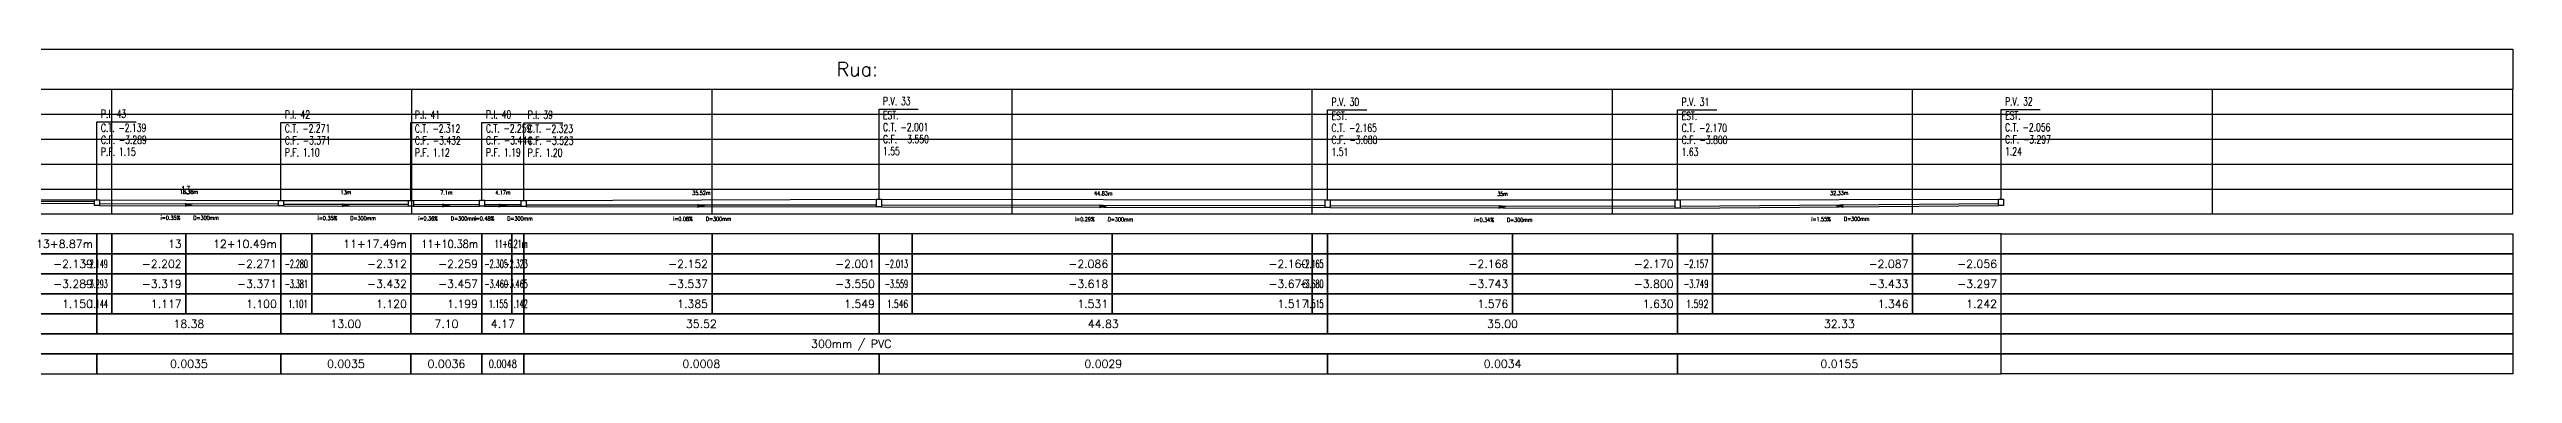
# Model space of a CAD drawing. Extents: x -6997814 to 14282083, y -16 to 289481930.
# Drawn here: x 363432.6 to 363678.8, y 7352583.6 to 7352616.1 of the extents above; entities that cross this region are included whole.
import ezdxf
from ezdxf.enums import TextEntityAlignment as Align

# ---------------------------------------------------------------- set-up
doc = ezdxf.new("R2010")
doc.units = 0
doc.header["$LTSCALE"] = 6.5
for name, color, linetype in [('PS_IND_COMPRIMENTO', 7, 'CONTINUOUS'), ('PS_IND_DIAMETRO', 7, 'CONTINUOUS'), ('PS_IND_FLUXO', 3, 'CONTINUOUS'), ('PS_IND_INCLINACAO', 7, 'CONTINUOUS'), ('PS_PERFIL_CAIXAS', 7, 'CONTINUOUS'), ('PS_PERFIL_COTA_LIN', 7, 'CONTINUOUS'), ('PS_PERFIL_COTA_TXT', 5, 'CONTINUOUS'), ('PS_PERFIL_GRADE', 8, 'CONTINUOUS'), ('PS_PERFIL_TERRENO', 3, 'CONTINUOUS'), ('PS_PERFIL_TITULOS', 5, 'CONTINUOUS'), ('PS_PERFIL_TUBO', 7, 'CONTINUOUS'), ('PS_PONTOS_IDENTIFICACAO_LIN', 7, 'CONTINUOUS'), ('PS_PONTOS_IDENTIFICACAO_TXT', 7, 'CONTINUOUS')]:
    doc.layers.add(name, color=color, linetype=linetype)
doc.styles.get("Standard").update_dxf_attribs({"font": 'simplex.shx'})

# ---------------------------------------------------------------- blocks, each defined once
blk = doc.blocks.new('*U529')
at = {"layer": 'PS_PERFIL_GRADE', "linetype": 'Continuous', "lineweight": -2}
for p, q in [((0, 12.5), (330, 12.5)), ((90, 0), (90, 12.5)), ((120, 0), (120, 12.5)), ((150, 0), (150, 12.5)), ((180, 0), (180, 12.5)), ((210, 0), (210, 12.5)), ((240, 0), (240, 12.5)), ((270, 0), (270, 12.5)), ((300, 0), (300, 12.5)), ((330, 0), (330, 12.5)), ((0, 10), (330, 10)), ((0, 7.5), (330, 7.5)), ((0, 5), (330, 5)), ((0, 2.5), (330, 2.5)), ((0, 0), (330, 0))]:
    blk.add_line(p, q, dxfattribs=at)
blk.add_lwpolyline([(0, 12.5), (0, 16.5), (330, 16.5), (330, 12.5)], dxfattribs=at)

msp = doc.modelspace()

# ---------------------------------------------------------------- linework, layer by layer
at = {"layer": 'PS_IND_FLUXO', "lineweight": -2}
for points in [[(363446.13948, 7352600.55346, 0.4, 0, 0), (363446.93948, 7352600.55203, 0, 0, 0)], [(363461.83126, 7352600.51698, 0.4, 0, 0), (363462.63126, 7352600.51551, 0, 0, 0)], [(363471.88361, 7352600.49158, 0.4, 0, 0), (363472.68361, 7352600.49001, 0, 0, 0)], [(363477.5209, 7352600.48687, 0.4, 0, 0), (363478.3209, 7352600.48467, 0, 0, 0)], [(363497.36467, 7352600.44503, 0.4, 0, 0), (363498.16467, 7352600.44472, 0, 0, 0)], [(363537.54096, 7352600.40611, 0.4, 0, 0), (363538.34096, 7352600.40494, 0, 0, 0)], [(363577.45623, 7352600.34372, 0.4, 0, 0), (363578.25623, 7352600.34233, 0, 0, 0)], [(363611.919, 7352600.44183, 0.4, 0, 0), (363611.11903, 7352600.43551, 0, 0, 0)]]:
    msp.add_lwpolyline(points, format="xyseb", dxfattribs=at)
at = {"layer": 'PS_PERFIL_CAIXAS', "linetype": 'Continuous', "lineweight": -2}
for points in [[(363437.09774, 7352601.06877), (363437.59774, 7352601.06877), (363437.59774, 7352600.49377), (363437.09774, 7352600.49377)], [(363455.48121, 7352601.00272), (363455.98121, 7352601.00272), (363455.98121, 7352600.45272), (363455.48121, 7352600.45272)], [(363468.4813, 7352600.98227), (363468.9813, 7352600.98227), (363468.9813, 7352600.42227), (363468.4813, 7352600.42227)], [(363475.58592, 7352601.00862), (363476.08592, 7352601.00862), (363476.08592, 7352600.41582), (363475.58592, 7352600.41582)], [(363479.75588, 7352600.97672), (363480.25588, 7352600.97672), (363480.25588, 7352600.37672), (363479.75588, 7352600.37672)], [(363515.27347, 7352601.13757), (363515.77347, 7352601.13757), (363515.77347, 7352600.36302), (363515.27347, 7352600.36302)], [(363560.10846, 7352601.05542), (363560.60846, 7352601.05542), (363560.60846, 7352600.29802), (363560.10846, 7352600.29802)], [(363595.104, 7352601.05322), (363595.604, 7352601.05322), (363595.604, 7352600.23802), (363595.104, 7352600.23802)], [(363627.43403, 7352601.11027), (363627.93403, 7352601.11027), (363627.93403, 7352600.48932), (363627.43403, 7352600.48932)]]:
    msp.add_lwpolyline(points, close=True, dxfattribs=at)
at = {"layer": 'PS_PERFIL_COTA_LIN', "linetype": 'Continuous', "lineweight": -2}
for points in [[(363426.21852, 7352597.63802), (363426.21852, 7352595.63802), (363437.34774, 7352595.63802), (363437.34774, 7352597.63802)], [(363437.34774, 7352597.63802), (363437.34774, 7352595.63802), (363438.83263, 7352595.63802), (363438.83263, 7352597.63802)], [(363438.83263, 7352597.63802), (363438.83263, 7352595.63802), (363446.21852, 7352595.63802), (363446.21852, 7352597.63802)], [(363446.21852, 7352597.63802), (363446.21852, 7352595.63802), (363455.73121, 7352595.63802), (363455.73121, 7352597.63802)], [(363455.73121, 7352597.63802), (363455.73121, 7352595.63802), (363458.83263, 7352595.63802), (363458.83263, 7352597.63802)], [(363458.83263, 7352597.63802), (363458.83263, 7352595.63802), (363468.7313, 7352595.63802), (363468.7313, 7352597.63802)], [(363468.7313, 7352597.63802), (363468.7313, 7352595.63802), (363475.83592, 7352595.63802), (363475.83592, 7352597.63802)], [(363475.83592, 7352597.63802), (363475.83592, 7352595.63802), (363478.83263, 7352595.63802), (363478.83263, 7352597.63802)], [(363478.83263, 7352597.63802), (363478.83263, 7352595.63802), (363480.00588, 7352595.63802), (363480.00588, 7352597.63802)], [(363480.00588, 7352597.63802), (363480.00588, 7352595.63802), (363498.83263, 7352595.63802), (363498.83263, 7352597.63802)], [(363498.83263, 7352597.63802), (363498.83263, 7352595.63802), (363515.52347, 7352595.63802), (363515.52347, 7352597.63802)], [(363515.52347, 7352597.63802), (363515.52347, 7352595.63802), (363518.83263, 7352595.63802), (363518.83263, 7352597.63802)], [(363518.83263, 7352597.63802), (363518.83263, 7352595.63802), (363538.83263, 7352595.63802), (363538.83263, 7352597.63802)], [(363538.83263, 7352597.63802), (363538.83263, 7352595.63802), (363558.83263, 7352595.63802), (363558.83263, 7352597.63802)], [(363558.83263, 7352597.63802), (363558.83263, 7352595.63802), (363560.35846, 7352595.63802), (363560.35846, 7352597.63802)], [(363560.35846, 7352597.63802), (363560.35846, 7352595.63802), (363578.83263, 7352595.63802), (363578.83263, 7352597.63802)], [(363578.83263, 7352597.63802), (363578.83263, 7352595.63802), (363595.354, 7352595.63802), (363595.354, 7352597.63802)], [(363595.354, 7352597.63802), (363595.354, 7352595.63802), (363598.83263, 7352595.63802), (363598.83263, 7352597.63802)], [(363598.83263, 7352597.63802), (363598.83263, 7352595.63802), (363618.83263, 7352595.63802), (363618.83263, 7352597.63802)], [(363618.83263, 7352597.63802), (363618.83263, 7352595.63802), (363627.68403, 7352595.63802), (363627.68403, 7352597.63802)], [(363678.83263, 7352597.63802), (363678.83263, 7352595.63802), (363627.68403, 7352595.63802), (363627.68403, 7352597.63802)], [(363426.21852, 7352595.63802), (363426.21852, 7352593.63802), (363437.34774, 7352593.63802), (363437.34774, 7352595.63802)], [(363437.34774, 7352595.63802), (363437.34774, 7352593.63802), (363438.83263, 7352593.63802), (363438.83263, 7352595.63802)], [(363438.83263, 7352595.63802), (363438.83263, 7352593.63802), (363446.21852, 7352593.63802), (363446.21852, 7352595.63802)], [(363446.21852, 7352595.63802), (363446.21852, 7352593.63802), (363455.73121, 7352593.63802), (363455.73121, 7352595.63802)], [(363455.73121, 7352595.63802), (363455.73121, 7352593.63802), (363458.83263, 7352593.63802), (363458.83263, 7352595.63802)], [(363458.83263, 7352595.63802), (363458.83263, 7352593.63802), (363468.7313, 7352593.63802), (363468.7313, 7352595.63802)], [(363468.7313, 7352595.63802), (363468.7313, 7352593.63802), (363475.83592, 7352593.63802), (363475.83592, 7352595.63802)], [(363475.83592, 7352595.63802), (363475.83592, 7352593.63802), (363478.83263, 7352593.63802), (363478.83263, 7352595.63802)], [(363478.83263, 7352595.63802), (363478.83263, 7352593.63802), (363480.00588, 7352593.63802), (363480.00588, 7352595.63802)], [(363480.00588, 7352595.63802), (363480.00588, 7352593.63802), (363498.83263, 7352593.63802), (363498.83263, 7352595.63802)], [(363498.83263, 7352595.63802), (363498.83263, 7352593.63802), (363515.52347, 7352593.63802), (363515.52347, 7352595.63802)], [(363515.52347, 7352595.63802), (363515.52347, 7352593.63802), (363518.83263, 7352593.63802), (363518.83263, 7352595.63802)], [(363518.83263, 7352595.63802), (363518.83263, 7352593.63802), (363538.83263, 7352593.63802), (363538.83263, 7352595.63802)], [(363538.83263, 7352595.63802), (363538.83263, 7352593.63802), (363558.83263, 7352593.63802), (363558.83263, 7352595.63802)], [(363558.83263, 7352595.63802), (363558.83263, 7352593.63802), (363560.35846, 7352593.63802), (363560.35846, 7352595.63802)], [(363560.35846, 7352595.63802), (363560.35846, 7352593.63802), (363578.83263, 7352593.63802), (363578.83263, 7352595.63802)], [(363578.83263, 7352595.63802), (363578.83263, 7352593.63802), (363595.354, 7352593.63802), (363595.354, 7352595.63802)], [(363595.354, 7352595.63802), (363595.354, 7352593.63802), (363598.83263, 7352593.63802), (363598.83263, 7352595.63802)], [(363598.83263, 7352595.63802), (363598.83263, 7352593.63802), (363618.83263, 7352593.63802), (363618.83263, 7352595.63802)], [(363618.83263, 7352595.63802), (363618.83263, 7352593.63802), (363627.68403, 7352593.63802), (363627.68403, 7352595.63802)], [(363678.83263, 7352595.63802), (363678.83263, 7352593.63802), (363627.68403, 7352593.63802), (363627.68403, 7352595.63802)], [(363426.21852, 7352593.63802), (363426.21852, 7352591.63802), (363437.34774, 7352591.63802), (363437.34774, 7352593.63802)], [(363437.34774, 7352593.63802), (363437.34774, 7352591.63802), (363438.83263, 7352591.63802), (363438.83263, 7352593.63802)], [(363438.83263, 7352593.63802), (363438.83263, 7352591.63802), (363446.21852, 7352591.63802), (363446.21852, 7352593.63802)], [(363446.21852, 7352593.63802), (363446.21852, 7352591.63802), (363455.73121, 7352591.63802), (363455.73121, 7352593.63802)], [(363455.73121, 7352593.63802), (363455.73121, 7352591.63802), (363458.83263, 7352591.63802), (363458.83263, 7352593.63802)], [(363458.83263, 7352593.63802), (363458.83263, 7352591.63802), (363468.7313, 7352591.63802), (363468.7313, 7352593.63802)], [(363468.7313, 7352593.63802), (363468.7313, 7352591.63802), (363475.83592, 7352591.63802), (363475.83592, 7352593.63802)], [(363475.83592, 7352593.63802), (363475.83592, 7352591.63802), (363478.83263, 7352591.63802), (363478.83263, 7352593.63802)], [(363478.83263, 7352593.63802), (363478.83263, 7352591.63802), (363480.00588, 7352591.63802), (363480.00588, 7352593.63802)], [(363480.00588, 7352593.63802), (363480.00588, 7352591.63802), (363498.83263, 7352591.63802), (363498.83263, 7352593.63802)], [(363498.83263, 7352593.63802), (363498.83263, 7352591.63802), (363515.52347, 7352591.63802), (363515.52347, 7352593.63802)], [(363515.52347, 7352593.63802), (363515.52347, 7352591.63802), (363518.83263, 7352591.63802), (363518.83263, 7352593.63802)], [(363518.83263, 7352593.63802), (363518.83263, 7352591.63802), (363538.83263, 7352591.63802), (363538.83263, 7352593.63802)], [(363538.83263, 7352593.63802), (363538.83263, 7352591.63802), (363558.83263, 7352591.63802), (363558.83263, 7352593.63802)], [(363558.83263, 7352593.63802), (363558.83263, 7352591.63802), (363560.35846, 7352591.63802), (363560.35846, 7352593.63802)], [(363560.35846, 7352593.63802), (363560.35846, 7352591.63802), (363578.83263, 7352591.63802), (363578.83263, 7352593.63802)], [(363578.83263, 7352593.63802), (363578.83263, 7352591.63802), (363595.354, 7352591.63802), (363595.354, 7352593.63802)], [(363595.354, 7352593.63802), (363595.354, 7352591.63802), (363598.83263, 7352591.63802), (363598.83263, 7352593.63802)], [(363598.83263, 7352593.63802), (363598.83263, 7352591.63802), (363618.83263, 7352591.63802), (363618.83263, 7352593.63802)], [(363618.83263, 7352593.63802), (363618.83263, 7352591.63802), (363627.68403, 7352591.63802), (363627.68403, 7352593.63802)], [(363678.83263, 7352593.63802), (363678.83263, 7352591.63802), (363627.68403, 7352591.63802), (363627.68403, 7352593.63802)], [(363418.74887, 7352589.63802), (363418.74887, 7352587.63802), (363437.34774, 7352587.63802), (363437.34774, 7352589.63802)], [(363426.21852, 7352591.63802), (363426.21852, 7352589.63802), (363437.34774, 7352589.63802), (363437.34774, 7352591.63802)], [(363437.34774, 7352591.63802), (363437.34774, 7352589.63802), (363438.83263, 7352589.63802), (363438.83263, 7352591.63802)], [(363437.34774, 7352589.63802), (363437.34774, 7352587.63802), (363455.73121, 7352587.63802), (363455.73121, 7352589.63802)], [(363438.83263, 7352591.63802), (363438.83263, 7352589.63802), (363446.21852, 7352589.63802), (363446.21852, 7352591.63802)], [(363446.21852, 7352591.63802), (363446.21852, 7352589.63802), (363455.73121, 7352589.63802), (363455.73121, 7352591.63802)], [(363455.73121, 7352591.63802), (363455.73121, 7352589.63802), (363458.83263, 7352589.63802), (363458.83263, 7352591.63802)], [(363455.73121, 7352589.63802), (363455.73121, 7352587.63802), (363468.7313, 7352587.63802), (363468.7313, 7352589.63802)], [(363458.83263, 7352591.63802), (363458.83263, 7352589.63802), (363468.7313, 7352589.63802), (363468.7313, 7352591.63802)], [(363468.7313, 7352591.63802), (363468.7313, 7352589.63802), (363475.83592, 7352589.63802), (363475.83592, 7352591.63802)], [(363468.7313, 7352589.63802), (363468.7313, 7352587.63802), (363475.83592, 7352587.63802), (363475.83592, 7352589.63802)], [(363475.83592, 7352591.63802), (363475.83592, 7352589.63802), (363478.83263, 7352589.63802), (363478.83263, 7352591.63802)], [(363475.83592, 7352589.63802), (363475.83592, 7352587.63802), (363480.00588, 7352587.63802), (363480.00588, 7352589.63802)], [(363478.83263, 7352591.63802), (363478.83263, 7352589.63802), (363480.00588, 7352589.63802), (363480.00588, 7352591.63802)], [(363480.00588, 7352591.63802), (363480.00588, 7352589.63802), (363498.83263, 7352589.63802), (363498.83263, 7352591.63802)], [(363480.00588, 7352589.63802), (363480.00588, 7352587.63802), (363515.52347, 7352587.63802), (363515.52347, 7352589.63802)], [(363498.83263, 7352591.63802), (363498.83263, 7352589.63802), (363515.52347, 7352589.63802), (363515.52347, 7352591.63802)], [(363515.52347, 7352591.63802), (363515.52347, 7352589.63802), (363518.83263, 7352589.63802), (363518.83263, 7352591.63802)], [(363515.52347, 7352589.63802), (363515.52347, 7352587.63802), (363560.35846, 7352587.63802), (363560.35846, 7352589.63802)], [(363518.83263, 7352591.63802), (363518.83263, 7352589.63802), (363538.83263, 7352589.63802), (363538.83263, 7352591.63802)], [(363538.83263, 7352591.63802), (363538.83263, 7352589.63802), (363558.83263, 7352589.63802), (363558.83263, 7352591.63802)], [(363558.83263, 7352591.63802), (363558.83263, 7352589.63802), (363560.35846, 7352589.63802), (363560.35846, 7352591.63802)], [(363560.35846, 7352591.63802), (363560.35846, 7352589.63802), (363578.83263, 7352589.63802), (363578.83263, 7352591.63802)], [(363560.35846, 7352589.63802), (363560.35846, 7352587.63802), (363595.354, 7352587.63802), (363595.354, 7352589.63802)], [(363578.83263, 7352591.63802), (363578.83263, 7352589.63802), (363595.354, 7352589.63802), (363595.354, 7352591.63802)], [(363595.354, 7352591.63802), (363595.354, 7352589.63802), (363598.83263, 7352589.63802), (363598.83263, 7352591.63802)], [(363595.354, 7352589.63802), (363595.354, 7352587.63802), (363627.68403, 7352587.63802), (363627.68403, 7352589.63802)], [(363598.83263, 7352591.63802), (363598.83263, 7352589.63802), (363618.83263, 7352589.63802), (363618.83263, 7352591.63802)], [(363618.83263, 7352591.63802), (363618.83263, 7352589.63802), (363627.68403, 7352589.63802), (363627.68403, 7352591.63802)], [(363678.83263, 7352591.63802), (363678.83263, 7352589.63802), (363627.68403, 7352589.63802), (363627.68403, 7352591.63802)], [(363678.83263, 7352589.63802), (363678.83263, 7352587.63802), (363627.68403, 7352587.63802), (363627.68403, 7352589.63802)], [(363397.82132, 7352587.63802), (363397.82132, 7352585.63802), (363627.68403, 7352585.63802), (363627.68403, 7352587.63802)], [(363678.83263, 7352587.63802), (363678.83263, 7352585.63802), (363627.68403, 7352585.63802), (363627.68403, 7352587.63802)], [(363418.74887, 7352585.63802), (363418.74887, 7352583.63802), (363437.34774, 7352583.63802), (363437.34774, 7352585.63802)], [(363437.34774, 7352585.63802), (363437.34774, 7352583.63802), (363455.73121, 7352583.63802), (363455.73121, 7352585.63802)], [(363455.73121, 7352585.63802), (363455.73121, 7352583.63802), (363468.7313, 7352583.63802), (363468.7313, 7352585.63802)], [(363468.7313, 7352585.63802), (363468.7313, 7352583.63802), (363475.83592, 7352583.63802), (363475.83592, 7352585.63802)], [(363475.83592, 7352585.63802), (363475.83592, 7352583.63802), (363480.00588, 7352583.63802), (363480.00588, 7352585.63802)], [(363480.00588, 7352585.63802), (363480.00588, 7352583.63802), (363515.52347, 7352583.63802), (363515.52347, 7352585.63802)], [(363515.52347, 7352585.63802), (363515.52347, 7352583.63802), (363560.35846, 7352583.63802), (363560.35846, 7352585.63802)], [(363560.35846, 7352585.63802), (363560.35846, 7352583.63802), (363595.354, 7352583.63802), (363595.354, 7352585.63802)], [(363595.354, 7352585.63802), (363595.354, 7352583.63802), (363627.68403, 7352583.63802), (363627.68403, 7352585.63802)], [(363678.83263, 7352585.63802), (363678.83263, 7352583.63802), (363627.68403, 7352583.63802), (363627.68403, 7352585.63802)]]:
    msp.add_lwpolyline(points, close=True, dxfattribs=at)
for points in [[(363437.34774, 7352589.63802), (363438.83263, 7352589.63802)], [(363438.83263, 7352589.63802), (363446.21852, 7352589.63802)], [(363455.73121, 7352589.63802), (363458.83263, 7352589.63802)], [(363468.7313, 7352589.63802), (363475.83592, 7352589.63802)], [(363478.83263, 7352589.63802), (363480.00588, 7352589.63802)], [(363498.83263, 7352589.63802), (363515.52347, 7352589.63802)], [(363518.83263, 7352589.63802), (363538.83263, 7352589.63802)], [(363538.83263, 7352589.63802), (363558.83263, 7352589.63802)], [(363558.83263, 7352589.63802), (363560.35846, 7352589.63802)], [(363578.83263, 7352589.63802), (363595.354, 7352589.63802)], [(363598.83263, 7352589.63802), (363618.83263, 7352589.63802)], [(363618.83263, 7352589.63802), (363627.68403, 7352589.63802)], [(363426.21852, 7352587.63802), (363437.34774, 7352587.63802)], [(363437.34774, 7352587.63802), (363438.83263, 7352587.63802)], [(363437.34774, 7352587.63802), (363438.83263, 7352587.63802)], [(363438.83263, 7352587.63802), (363446.21852, 7352587.63802)], [(363438.83263, 7352587.63802), (363446.21852, 7352587.63802)], [(363446.21852, 7352587.63802), (363455.73121, 7352587.63802)], [(363455.73121, 7352587.63802), (363458.83263, 7352587.63802)], [(363455.73121, 7352587.63802), (363458.83263, 7352587.63802)], [(363458.83263, 7352587.63802), (363468.7313, 7352587.63802)], [(363468.7313, 7352587.63802), (363475.83592, 7352587.63802)], [(363468.7313, 7352587.63802), (363475.83592, 7352587.63802)], [(363475.83592, 7352587.63802), (363478.83263, 7352587.63802)], [(363478.83263, 7352587.63802), (363480.00588, 7352587.63802)], [(363478.83263, 7352587.63802), (363480.00588, 7352587.63802)], [(363480.00588, 7352587.63802), (363498.83263, 7352587.63802)], [(363498.83263, 7352587.63802), (363515.52347, 7352587.63802)], [(363498.83263, 7352587.63802), (363515.52347, 7352587.63802)], [(363515.52347, 7352587.63802), (363518.83263, 7352587.63802)], [(363518.83263, 7352587.63802), (363538.83263, 7352587.63802)], [(363518.83263, 7352587.63802), (363538.83263, 7352587.63802)], [(363538.83263, 7352587.63802), (363558.83263, 7352587.63802)], [(363538.83263, 7352587.63802), (363558.83263, 7352587.63802)], [(363558.83263, 7352587.63802), (363560.35846, 7352587.63802)], [(363558.83263, 7352587.63802), (363560.35846, 7352587.63802)], [(363560.35846, 7352587.63802), (363578.83263, 7352587.63802)], [(363578.83263, 7352587.63802), (363595.354, 7352587.63802)], [(363578.83263, 7352587.63802), (363595.354, 7352587.63802)], [(363598.83263, 7352587.63802), (363618.83263, 7352587.63802)], [(363598.83263, 7352587.63802), (363618.83263, 7352587.63802)], [(363618.83263, 7352587.63802), (363627.68403, 7352587.63802)], [(363618.83263, 7352587.63802), (363627.68403, 7352587.63802)], [(363426.21852, 7352585.63802), (363437.34774, 7352585.63802)], [(363437.34774, 7352585.63802), (363438.83263, 7352585.63802)], [(363437.34774, 7352585.63802), (363438.83263, 7352585.63802)], [(363438.83263, 7352585.63802), (363446.21852, 7352585.63802)], [(363438.83263, 7352585.63802), (363446.21852, 7352585.63802)], [(363446.21852, 7352585.63802), (363455.73121, 7352585.63802)], [(363455.73121, 7352585.63802), (363458.83263, 7352585.63802)], [(363455.73121, 7352585.63802), (363458.83263, 7352585.63802)], [(363458.83263, 7352585.63802), (363468.7313, 7352585.63802)], [(363468.7313, 7352585.63802), (363475.83592, 7352585.63802)], [(363468.7313, 7352585.63802), (363475.83592, 7352585.63802)], [(363475.83592, 7352585.63802), (363478.83263, 7352585.63802)], [(363478.83263, 7352585.63802), (363480.00588, 7352585.63802)], [(363478.83263, 7352585.63802), (363480.00588, 7352585.63802)], [(363480.00588, 7352585.63802), (363498.83263, 7352585.63802)], [(363498.83263, 7352585.63802), (363515.52347, 7352585.63802)], [(363498.83263, 7352585.63802), (363515.52347, 7352585.63802)], [(363515.52347, 7352585.63802), (363518.83263, 7352585.63802)], [(363518.83263, 7352585.63802), (363538.83263, 7352585.63802)], [(363518.83263, 7352585.63802), (363538.83263, 7352585.63802)], [(363538.83263, 7352585.63802), (363558.83263, 7352585.63802)], [(363538.83263, 7352585.63802), (363558.83263, 7352585.63802)], [(363558.83263, 7352585.63802), (363560.35846, 7352585.63802)], [(363558.83263, 7352585.63802), (363560.35846, 7352585.63802)], [(363560.35846, 7352585.63802), (363578.83263, 7352585.63802)], [(363578.83263, 7352585.63802), (363595.354, 7352585.63802)], [(363578.83263, 7352585.63802), (363595.354, 7352585.63802)], [(363598.83263, 7352585.63802), (363618.83263, 7352585.63802)], [(363598.83263, 7352585.63802), (363618.83263, 7352585.63802)], [(363618.83263, 7352585.63802), (363627.68403, 7352585.63802)], [(363618.83263, 7352585.63802), (363627.68403, 7352585.63802)], [(363437.34774, 7352583.63802), (363438.83263, 7352583.63802)], [(363438.83263, 7352583.63802), (363446.21852, 7352583.63802)], [(363455.73121, 7352583.63802), (363458.83263, 7352583.63802)], [(363468.7313, 7352583.63802), (363475.83592, 7352583.63802)], [(363478.83263, 7352583.63802), (363480.00588, 7352583.63802)], [(363498.83263, 7352583.63802), (363515.52347, 7352583.63802)], [(363518.83263, 7352583.63802), (363538.83263, 7352583.63802)], [(363538.83263, 7352583.63802), (363558.83263, 7352583.63802)], [(363558.83263, 7352583.63802), (363560.35846, 7352583.63802)], [(363578.83263, 7352583.63802), (363595.354, 7352583.63802)], [(363598.83263, 7352583.63802), (363618.83263, 7352583.63802)], [(363618.83263, 7352583.63802), (363627.68403, 7352583.63802)]]:
    msp.add_lwpolyline(points, dxfattribs=at)
at = {"layer": 'PS_PERFIL_TERRENO', "linetype": 'Continuous', "lineweight": -2}
msp.add_lwpolyline([(363426.21852, 7352601.04594), (363437.34774, 7352601.06877), (363437.34774, 7352601.06877), (363437.34774, 7352601.06877), (363437.34774, 7352601.06877), (363437.34774, 7352601.06877), (363446.21852, 7352601.0369), (363446.21852, 7352601.0369), (363455.73121, 7352601.00272), (363455.73121, 7352601.00272), (363455.73121, 7352601.00272), (363455.73121, 7352601.00272), (363455.73121, 7352601.00272), (363468.7313, 7352600.98227), (363468.7313, 7352600.98227), (363468.7313, 7352600.98227), (363468.7313, 7352600.98227), (363468.7313, 7352600.98227), (363475.83592, 7352601.00862), (363475.83592, 7352601.00862), (363475.83592, 7352601.00862), (363480.00588, 7352600.97672), (363480.00588, 7352600.97672), (363480.00588, 7352600.97672), (363480.00588, 7352600.97672), (363480.00588, 7352600.97672), (363515.52347, 7352601.13757), (363560.35846, 7352601.05542), (363595.354, 7352601.05322), (363627.68403, 7352601.11027)], dxfattribs=at)
at = {"layer": 'PS_PERFIL_TUBO', "linetype": 'Continuous', "lineweight": -2}
for points in [[(363418.99887, 7352600.73062), (363437.09774, 7352600.69827), (363437.09774, 7352600.84827), (363418.99887, 7352600.88062)], [(363437.59774, 7352600.49377), (363455.48121, 7352600.46172), (363455.48121, 7352600.61172), (363437.59774, 7352600.64377)], [(363455.98121, 7352600.45272), (363468.4813, 7352600.42977), (363468.4813, 7352600.57977), (363455.98121, 7352600.60272)], [(363468.9813, 7352600.42227), (363475.58592, 7352600.40932), (363475.58592, 7352600.55932), (363468.9813, 7352600.57227)], [(363476.08592, 7352600.41582), (363479.75588, 7352600.40572), (363479.75588, 7352600.55572), (363476.08592, 7352600.56582)], [(363480.25588, 7352600.37672), (363515.27347, 7352600.36302), (363515.27347, 7352600.51302), (363480.25588, 7352600.52672)], [(363515.77347, 7352600.36302), (363560.10846, 7352600.29802), (363560.10846, 7352600.44802), (363515.77347, 7352600.51302)], [(363560.60846, 7352600.29802), (363595.104, 7352600.23802), (363595.104, 7352600.38802), (363560.60846, 7352600.44802)], [(363595.604, 7352600.23802), (363627.43403, 7352600.48932), (363627.43403, 7352600.63932), (363595.604, 7352600.38802)]]:
    msp.add_lwpolyline(points, close=True, dxfattribs=at)
at = {"layer": 'PS_PONTOS_IDENTIFICACAO_LIN', "linetype": 'Continuous', "lineweight": -2}
for points in [[(363515.52347, 7352601.13757), (363515.52347, 7352610.13757), (363519.44347, 7352610.13757)], [(363560.35846, 7352601.05542), (363560.35846, 7352610.05542), (363564.27846, 7352610.05542)], [(363595.354, 7352601.05322), (363595.354, 7352610.05322), (363599.274, 7352610.05322)], [(363627.68403, 7352601.11027), (363627.68403, 7352610.11027), (363631.60403, 7352610.11027)], [(363437.34774, 7352601.06877), (363437.34774, 7352608.86877), (363441.26774, 7352608.86877)], [(363455.73121, 7352601.00272), (363455.73121, 7352608.80272), (363459.65121, 7352608.80272)], [(363468.7313, 7352600.98227), (363468.7313, 7352608.78227), (363472.6513, 7352608.78227)], [(363475.83592, 7352601.00862), (363475.83592, 7352608.80862), (363479.75592, 7352608.80862)], [(363480.00588, 7352600.97672), (363480.00588, 7352608.77672), (363483.92588, 7352608.77672)]]:
    msp.add_lwpolyline(points, dxfattribs=at)

# ---------------------------------------------------------------- block references
at = {"layer": 'PS_PERFIL_GRADE', "lineweight": -2}
msp.add_blockref('*U529', (363348.83263, 7352599.63802), dxfattribs=at)

# ---------------------------------------------------------------- texts
at = {"layer": 'PS_IND_COMPRIMENTO', "lineweight": -2, "width": 0.8}
for s, rotation, p in [('18.38m', 359.897317, (363446.54181, 7352601.85275)), ('13m', 359.8948058, (363462.23365, 7352601.81625)), ('7.1m', 359.8876574, (363472.28616, 7352601.7908)), ('4.17m', 359.8423182, (363477.92448, 7352601.78577)), ('35.52m', 359.9775841, (363497.76518, 7352601.74487)), ('44.83m', 359.9159981, (363537.94287, 7352601.70552)), ('35m', 359.9003424, (363577.85849, 7352601.64302)), ('32.33m', 0.4523443, (363611.50875, 7352601.73863))]:
    msp.add_text(s, height=0.4, rotation=rotation, dxfattribs=at).set_placement(p, align=Align.MIDDLE_CENTER)
at = {"layer": 'PS_IND_DIAMETRO', "lineweight": -2, "width": 0.8}
for rotation, p in [(359.897317, (363448.25714, 7352599.24967)), (359.8948058, (363463.94887, 7352599.21309)), (359.8876574, (363474.00106, 7352599.18743)), (359.8423182, (363479.63731, 7352599.18104)), (359.9775841, (363499.48416, 7352599.1442)), (359.9159981, (363539.65905, 7352599.103)), (359.9003424, (363579.57397, 7352599.04003)), (0.4523443, (363613.24923, 7352599.15229))]:
    msp.add_text('D=300mm', height=0.4, rotation=rotation, dxfattribs=at).set_placement(p, align=Align.MIDDLE_CENTER)
at = {"layer": 'PS_IND_INCLINACAO', "lineweight": -2, "width": 0.8}
for s, rotation, p in [('i=0.35%', 359.897317, (363444.69715, 7352599.25605)), ('i=0.35%', 359.8948058, (363460.38887, 7352599.21963)), ('i=0.36%', 359.8876574, (363470.44107, 7352599.19441)), ('i=0.48%', 359.8423182, (363476.07733, 7352599.19084)), ('i=0.08%', 359.9775841, (363495.92416, 7352599.14559)), ('i=0.29%', 359.9159981, (363536.09906, 7352599.10822)), ('i=0.34%', 359.9003424, (363576.01397, 7352599.04623)), ('i=1.55%', 0.4523443, (363609.68934, 7352599.12419))]:
    msp.add_text(s, height=0.4, rotation=rotation, dxfattribs=at).set_placement(p, align=Align.MIDDLE_CENTER)
at = {"layer": 'PS_PERFIL_COTA_TXT', "lineweight": -2}
for s, p in [('13+8.87m', (363436.94774, 7352596.63802)), ('13', (363445.81852, 7352596.63802)), ('12+10.49m', (363455.33121, 7352596.63802)), ('11+17.49m', (363468.3313, 7352596.63802)), ('-2.139', (363436.94774, 7352594.63802)), ('-2.202', (363445.81852, 7352594.63802)), ('-2.271', (363455.33121, 7352594.63802)), ('-2.312', (363468.3313, 7352594.63802)), ('-2.259', (363475.43592, 7352594.63802)), ('-2.152', (363498.43263, 7352594.63802)), ('-2.001', (363515.12347, 7352594.63802)), ('-2.086', (363538.43263, 7352594.63802)), ('-2.160', (363558.43263, 7352594.63802)), ('-2.168', (363578.43263, 7352594.63802)), ('-2.170', (363594.954, 7352594.63802)), ('-2.087', (363618.43263, 7352594.63802)), ('-2.056', (363627.28403, 7352594.63802)), ('-3.289', (363436.94774, 7352592.63802)), ('-3.319', (363445.81852, 7352592.63802)), ('-3.371', (363455.33121, 7352592.63802)), ('-3.432', (363468.3313, 7352592.63802)), ('-3.457', (363475.43592, 7352592.63802)), ('-3.537', (363498.43263, 7352592.63802)), ('-3.550', (363515.12347, 7352592.63802)), ('-3.618', (363538.43263, 7352592.63802)), ('-3.676', (363558.43263, 7352592.63802)), ('-3.743', (363578.43263, 7352592.63802)), ('-3.800', (363594.954, 7352592.63802)), ('-3.433', (363618.43263, 7352592.63802)), ('-3.297', (363627.28403, 7352592.63802)), ('1.150', (363436.94774, 7352590.63802)), ('1.117', (363445.81852, 7352590.63802)), ('1.100', (363455.33121, 7352590.63802)), ('1.120', (363468.3313, 7352590.63802)), ('1.199', (363475.43592, 7352590.63802)), ('1.385', (363498.43263, 7352590.63802)), ('1.549', (363515.12347, 7352590.63802)), ('1.531', (363538.43263, 7352590.63802)), ('1.517', (363558.43263, 7352590.63802)), ('1.576', (363578.43263, 7352590.63802)), ('1.630', (363594.954, 7352590.63802)), ('1.346', (363618.43263, 7352590.63802)), ('1.242', (363627.28403, 7352590.63802))]:
    msp.add_text(s, height=0.8, dxfattribs=at).set_placement(p, align=Align.MIDDLE_RIGHT)
for s, width, p in [('11+10.38m', 0.888077, (363475.43592, 7352596.63802)), ('11+6.21m', 0.5, (363480.40588, 7352596.63802)), ('-2.149', 0.5, (363438.43263, 7352594.63802)), ('-2.280', 0.553824, (363458.43263, 7352594.63802)), ('-2.305', 0.535126, (363478.43263, 7352594.63802)), ('-2.323', 0.5, (363480.40588, 7352594.63802)), ('-2.013', 0.590921, (363518.43263, 7352594.63802)), ('-2.165', 0.5, (363559.95846, 7352594.63802)), ('-2.157', 0.621183, (363598.43263, 7352594.63802)), ('-3.293', 0.5, (363438.43263, 7352592.63802)), ('-3.381', 0.553824, (363458.43263, 7352592.63802)), ('-3.460', 0.535126, (363478.43263, 7352592.63802)), ('-3.465', 0.5, (363480.40588, 7352592.63802)), ('-3.559', 0.590921, (363518.43263, 7352592.63802)), ('-3.680', 0.5, (363559.95846, 7352592.63802)), ('-3.749', 0.621183, (363598.43263, 7352592.63802)), ('1.144', 0.5, (363438.43263, 7352590.63802)), ('1.101', 0.646128, (363458.43263, 7352590.63802)), ('1.155', 0.624314, (363478.43263, 7352590.63802)), ('1.142', 0.5, (363480.40588, 7352590.63802)), ('1.546', 0.689408, (363518.43263, 7352590.63802)), ('1.515', 0.5, (363559.95846, 7352590.63802)), ('1.592', 0.724713, (363598.43263, 7352590.63802))]:
    msp.add_text(s, height=0.8, dxfattribs=dict(at, width=width)).set_placement(p, align=Align.MIDDLE_RIGHT)
for s, p in [('18.38', (363446.53948, 7352588.63802)), ('13.00', (363462.23126, 7352588.63802)), ('7.10', (363472.28361, 7352588.63802)), ('4.17', (363477.9209, 7352588.63802)), ('35.52', (363497.76467, 7352588.63802)), ('300mm / PVC', (363512.75267, 7352586.63802)), ('44.83', (363537.94096, 7352588.63802)), ('35.00', (363577.85623, 7352588.63802)), ('32.33', (363611.51902, 7352588.63802)), ('0.0035', (363446.53948, 7352584.63802)), ('0.0035', (363462.23126, 7352584.63802)), ('0.0036', (363472.28361, 7352584.63802)), ('0.0008', (363497.76467, 7352584.63802)), ('0.0029', (363537.94096, 7352584.63802)), ('0.0034', (363577.85623, 7352584.63802)), ('0.0155', (363611.51902, 7352584.63802))]:
    msp.add_text(s, height=0.8, dxfattribs=at).set_placement(p, align=Align.MIDDLE_CENTER)
at = {"layer": 'PS_PERFIL_COTA_TXT', "lineweight": -2, "width": 0.744636}
msp.add_text('0.0048', height=0.8, dxfattribs=at).set_placement((363477.9209, 7352584.63802), align=Align.MIDDLE_CENTER)
at = {"layer": 'PS_PERFIL_TITULOS', "lineweight": -2}
msp.add_text('Rua: ', height=1.4, dxfattribs=at).set_placement((363513.83263, 7352614.13802), align=Align.MIDDLE_CENTER)
at = {"layer": 'PS_PONTOS_IDENTIFICACAO_TXT', "lineweight": -2, "width": 0.7}
for s, p in [('P.I. 43', (363437.74774, 7352609.26877)), ('P.I. 42', (363456.13121, 7352609.20272)), ('P.I. 41', (363469.1313, 7352609.18227)), ('P.I. 40', (363476.23592, 7352609.20862)), ('P.I. 39', (363480.40588, 7352609.17672)), ('P.V. 33', (363515.92347, 7352610.53757)), ('EST. ', (363515.92347, 7352609.13757)), ('P.V. 30', (363560.75846, 7352610.45542)), ('EST. ', (363560.75846, 7352609.05542)), ('P.V. 31', (363595.754, 7352610.45322)), ('EST. ', (363595.754, 7352609.05322)), ('P.V. 32', (363628.08403, 7352610.51027)), ('EST. ', (363628.08403, 7352609.11027)), ('C.T. -2.139', (363437.74774, 7352607.86877)), ('C.F. -3.289', (363437.74774, 7352606.66877)), ('C.T. -2.271', (363456.13121, 7352607.80272)), ('C.F. -3.371', (363456.13121, 7352606.60272)), ('C.T. -2.312', (363469.1313, 7352607.78227)), ('C.F. -3.432', (363469.1313, 7352606.58227)), ('C.T. -2.259', (363476.23592, 7352607.80862)), ('C.F. -3.444', (363476.23592, 7352606.60862)), ('C.T. -2.323', (363480.40588, 7352607.77672)), ('C.F. -3.523', (363480.40588, 7352606.57672)), ('C.T. -2.001', (363515.92347, 7352607.93757)), ('C.F. -3.550', (363515.92347, 7352606.73757)), ('C.T. -2.165', (363560.75846, 7352607.85542)), ('C.F. -3.680', (363560.75846, 7352606.65542)), ('C.T. -2.170', (363595.754, 7352607.85322)), ('C.F. -3.800', (363595.754, 7352606.65322)), ('C.T. -2.056', (363628.08403, 7352607.91027)), ('C.F. -3.297', (363628.08403, 7352606.71027)), ('P.F. 1.15', (363437.74774, 7352605.46877)), ('P.F. 1.10', (363456.13121, 7352605.40272)), ('P.F. 1.12', (363469.1313, 7352605.38227)), ('P.F. 1.19', (363476.23592, 7352605.40862)), ('P.F. 1.20', (363480.40588, 7352605.37672)), ('1.55', (363515.92347, 7352605.53757)), ('1.51', (363560.75846, 7352605.45542)), ('1.63', (363595.754, 7352605.45322)), ('1.24', (363628.08403, 7352605.51027))]:
    msp.add_text(s, height=0.8, dxfattribs=at).set_placement(p)
msp.add_text('13', height=0.8, dxfattribs=at).set_placement((363446.21852, 7352601.6369), align=Align.CENTER)

doc.saveas('drawing.dxf')
